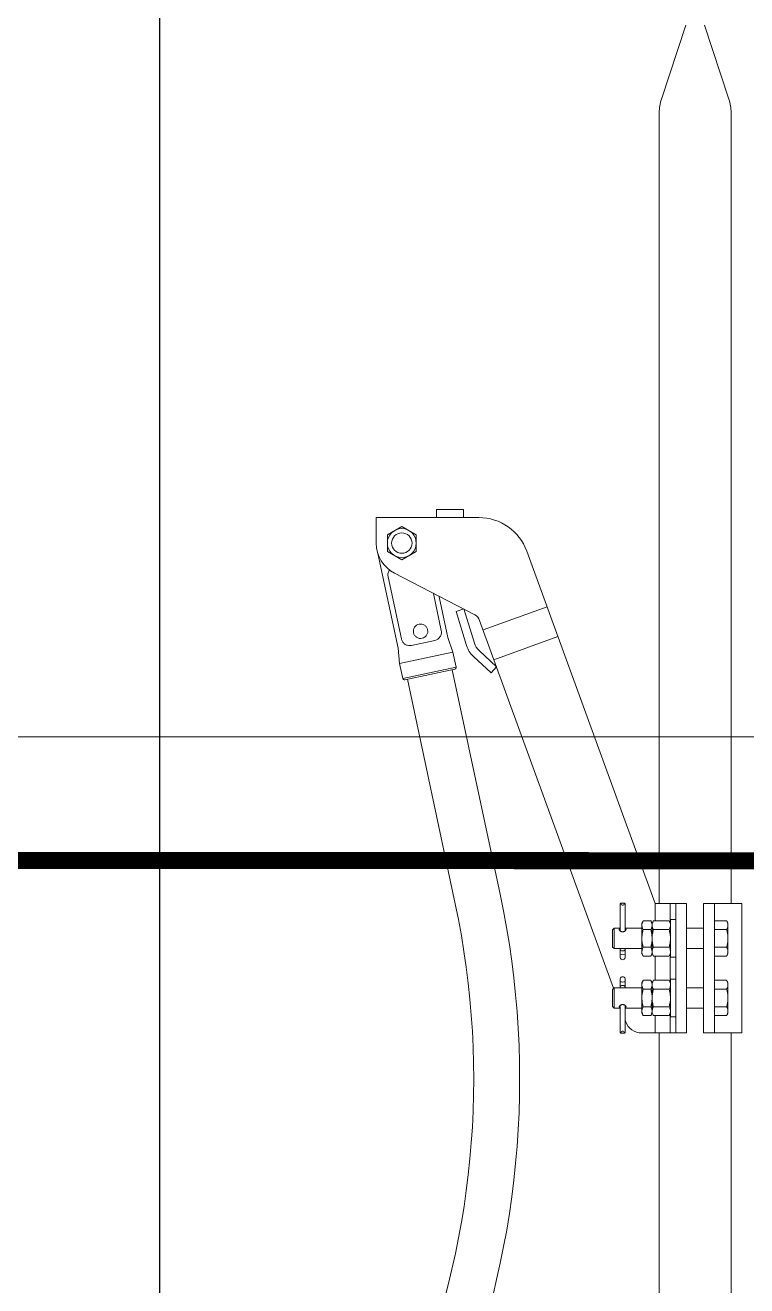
# Model space of a CAD drawing. Header units: millimetres. Extents: x -37020 to 35906, y -101 to 52234.
# Drawn here: x -219.37 to -218.946, y 326.89 to 327.632 of the extents above; entities that cross this region are included whole.
import ezdxf

# ---------------------------------------------------------------- set-up
doc = ezdxf.new("R2010")
doc.units = ezdxf.units.MM
doc.linetypes.add('DASHED2', pattern=[0.375, 0.25, -0.125])
doc.linetypes.add('TRAZO_Y_PUNTO2', pattern=[12.7, 6.35, -3.175, 0, -3.175])
for name, color, linetype in [('Catenaria', 2, 'Continuous'), ('ME-RIELES', 240, 'TRAZO_Y_PUNTO2'), ('unifilar VIAS Ppales', 5, 'DASHED2')]:
    doc.layers.add(name, color=color, linetype=linetype)

msp = doc.modelspace()

# ---------------------------------------------------------------- linework, layer by layer
at = {"color": 251, "linetype": 'Continuous', "lineweight": 15}
for p, q in [((-218.99593, 327.58821, -5.89261), (-218.98152, 327.63175, -5.89261)), ((-218.95625, 327.58821, -5.89261), (-218.97066, 327.63175, -5.89261)), ((-218.9972, 327.11527, -5.89261), (-218.9972, 327.58036, -5.89261)), ((-218.95499, 327.11527, -5.89261), (-218.95499, 327.58036, -5.89261)), ((-219.11227, 327.34693, -5.89261), (-219.12827, 327.34693, -5.89261)), ((-219.12827, 327.34217, -5.89261), (-219.12827, 327.34693, -5.89261)), ((-219.11227, 327.34217, -5.89261), (-219.11227, 327.34693, -5.89261)), ((-219.16362, 327.32718, -5.89261), (-219.16362, 327.34217, -5.89261)), ((-219.10329, 327.34217, -5.89261), (-219.16362, 327.34217, -5.89261)), ((-219.14862, 327.33698, -5.89261), (-219.15712, 327.33208, -5.89261)), ((-219.14012, 327.33208, -5.89261), (-219.14862, 327.33698, -5.89261)), ((-219.15712, 327.33208, -5.89261), (-219.15712, 327.32226, -5.89261)), ((-219.14012, 327.32226, -5.89261), (-219.14012, 327.33208, -5.89261)), ((-219.16267, 327.32099, -5.89261), (-219.15079, 327.26536, -5.89261)), ((-219.15712, 327.32226, -5.89261), (-219.14862, 327.31735, -5.89261)), ((-219.14862, 327.31735, -5.89261), (-219.14012, 327.32226, -5.89261)), ((-219.07509, 327.32242, -5.89261), (-218.9997, 327.1153, -5.89261)), ((-219.15668, 327.30731, -5.89261), (-219.14889, 327.27082, -5.89261)), ((-219.15283, 327.30942, -5.89261), (-219.10571, 327.28498, -5.89261)), ((-219.12542, 327.27583, -5.89261), (-219.13005, 327.29754, -5.89261)), ((-219.12659, 327.29566, -5.89261), (-219.12146, 327.27162, -5.89261)), ((-219.11218, 327.28843, -5.89261), (-219.11673, 327.28703, -5.89261)), ((-219.11673, 327.28703, -5.89261), (-219.11053, 327.26698, -5.89261)), ((-219.10596, 327.26833, -5.89261), (-219.11218, 327.28843, -5.89261)), ((-219.06321, 327.28979, -5.89261), (-219.1008, 327.27611, -5.89261)), ((-219.10284, 327.28171, -5.89261), (-219.02409, 327.06536, -5.89261)), ((-219.12928, 327.26995, -5.89261), (-219.14297, 327.26703, -5.89261)), ((-219.12856, 327.2701, -5.89261), (-219.12928, 327.26995, -5.89261)), ((-219.1186, 327.26303, -5.89261), (-219.12146, 327.27162, -5.89261)), ((-219.12146, 327.27162, -5.89261), (-219.12146, 327.27162, -5.89261)), ((-219.05683, 327.27226, -5.89261), (-219.09442, 327.25858, -5.89261)), ((-219.15079, 327.26536, -5.89261), (-219.14989, 327.25635, -5.89261)), ((-219.15079, 327.26536, -5.89261), (-219.15079, 327.26536, -5.89261)), ((-219.1499, 327.25635, -5.89261), (-219.1186, 327.26303, -5.89261)), ((-219.14297, 327.26703, -5.89261), (-219.14369, 327.26688, -5.89261)), ((-219.11672, 327.25423, -5.89261), (-219.1186, 327.26303, -5.89261)), ((-219.1032, 327.26395, -5.89261), (-219.0929, 327.2544, -5.89261)), ((-219.1499, 327.25635, -5.89261), (-219.14802, 327.24755, -5.89261)), ((-219.11672, 327.25423, -5.89261), (-219.14802, 327.24755, -5.89261)), ((-219.10639, 327.26041, -5.89261), (-219.09613, 327.25091, -5.89261)), ((-219.09613, 327.25091, -5.89261), (-219.0929, 327.2544, -5.89261)), ((-219.14683, 327.24678, -5.89261), (-219.11749, 327.25304, -5.89261)), ((-219.14536, 327.24709, -5.89261), (-219.11719, 327.11506, -5.89261)), ((-219.09078, 327.1207, -5.89261), (-219.11896, 327.25273, -5.89261)), ((-219.02017, 327.09902, -5.89261), (-219.02017, 327.11504, -5.89261)), ((-219.02017, 327.09903, -5.89261), (-219.02017, 327.11501, -5.89261)), ((-219.01991, 327.11535, -5.89261), (-219.01758, 327.11535, -5.89261)), ((-219.01732, 327.09902, -5.89261), (-219.01732, 327.11504, -5.89261)), ((-219.01731, 327.11501, -5.89261), (-219.01731, 327.09902, -5.89261)), ((-218.9997, 327.10506, -5.89261), (-218.9997, 327.1153, -5.89261)), ((-218.9997, 327.11527, -5.89261), (-218.99071, 327.11527, -5.89261)), ((-218.99071, 327.11527, -5.89261), (-218.98744, 327.11527, -5.89261)), ((-218.99071, 327.10567, -5.89261), (-218.99071, 327.11527, -5.89261)), ((-218.98109, 327.11527, -5.89261), (-218.98744, 327.11527, -5.89261)), ((-218.98744, 327.11527, -5.89261), (-218.98744, 327.11027, -5.89261)), ((-218.98109, 327.11027, -5.89261), (-218.98109, 327.11527, -5.89261)), ((-218.96474, 327.11527, -5.89261), (-218.97109, 327.11527, -5.89261)), ((-218.97109, 327.11527, -5.89261), (-218.97109, 327.11027, -5.89261)), ((-218.96474, 327.11027, -5.89261), (-218.96474, 327.11527, -5.89261)), ((-218.96474, 327.11527, -5.89261), (-218.96147, 327.11527, -5.89261)), ((-218.96147, 327.11527, -5.89261), (-218.94864, 327.11527, -5.89261)), ((-218.94864, 327.03907, -5.89261), (-218.94864, 327.11527, -5.89261)), ((-218.99062, 327.08363, -5.89261), (-218.99062, 327.10571, -5.89261)), ((-218.99062, 327.10571, -5.89261), (-218.98744, 327.10571, -5.89261)), ((-218.98744, 327.11027, -5.89261), (-218.98744, 327.04407, -5.89261)), ((-218.98109, 327.11027, -5.89261), (-218.98109, 327.04407, -5.89261)), ((-218.97109, 327.11027, -5.89261), (-218.97109, 327.04407, -5.89261)), ((-218.96474, 327.11027, -5.89261), (-218.96474, 327.04407, -5.89261)), ((-219.02474, 327.09971, -5.89261), (-219.02378, 327.10067, -5.89261)), ((-219.02474, 327.08963, -5.89261), (-219.02474, 327.09971, -5.89261)), ((-219.02378, 327.08867, -5.89261), (-219.02378, 327.10067, -5.89261)), ((-219.02378, 327.10067, -5.89261), (-219.02017, 327.10067, -5.89261)), ((-219.01731, 327.10067, -5.89261), (-219.00742, 327.10067, -5.89261)), ((-219.00742, 327.10367, -5.89261), (-219.00661, 327.10506, -5.89261)), ((-219.00742, 327.10246, -5.89261), (-219.00742, 327.10367, -5.89261)), ((-219.00742, 327.10246, -5.89261), (-219.00742, 327.09467, -5.89261)), ((-219.00222, 327.10506, -5.89261), (-219.00661, 327.10506, -5.89261)), ((-219.00222, 327.09987, -5.89261), (-219.00661, 327.09987, -5.89261)), ((-219.00222, 327.10506, -5.89261), (-219.00142, 327.10367, -5.89261)), ((-219.00142, 327.10367, -5.89261), (-219.00061, 327.10506, -5.89261)), ((-219.00142, 327.10367, -5.89261), (-219.00142, 327.10246, -5.89261)), ((-219.00142, 327.10246, -5.89261), (-219.00142, 327.09467, -5.89261)), ((-219.00061, 327.10506, -5.89261), (-218.99142, 327.10506, -5.89261)), ((-219.00061, 327.09987, -5.89261), (-218.99142, 327.09987, -5.89261)), ((-218.99142, 327.10506, -5.89261), (-218.99062, 327.10367, -5.89261)), ((-218.98109, 327.10067, -5.89261), (-218.97109, 327.10067, -5.89261)), ((-218.96474, 327.10506, -5.89261), (-218.9576, 327.10506, -5.89261)), ((-218.96474, 327.09987, -5.89261), (-218.9576, 327.09987, -5.89261)), ((-218.9576, 327.10506, -5.89261), (-218.95679, 327.10367, -5.89261)), ((-218.95679, 327.10367, -5.89261), (-218.95679, 327.10246, -5.89261)), ((-218.95679, 327.10246, -5.89261), (-218.95679, 327.09467, -5.89261)), ((-219.00742, 327.08688, -5.89261), (-219.00742, 327.09467, -5.89261)), ((-219.00142, 327.09467, -5.89261), (-219.00142, 327.08688, -5.89261)), ((-218.95679, 327.09467, -5.89261), (-218.95679, 327.08688, -5.89261)), ((-219.02378, 327.08867, -5.89261), (-219.02474, 327.08963, -5.89261)), ((-219.00742, 327.08867, -5.89261), (-219.02378, 327.08867, -5.89261)), ((-219.02017, 327.08793, -5.89261), (-219.02017, 327.08867, -5.89261)), ((-219.02017, 327.08795, -5.89261), (-219.02017, 327.08867, -5.89261)), ((-219.02017, 327.08795, -5.89261), (-219.02017, 327.08793, -5.89261)), ((-219.02017, 327.08512, -5.89261), (-219.02017, 327.08795, -5.89261)), ((-219.02017, 327.08793, -5.89261), (-219.02008, 327.08778, -5.89261)), ((-219.02017, 327.08513, -5.89261), (-219.02017, 327.08793, -5.89261)), ((-219.02017, 327.08512, -5.89261), (-219.02017, 327.08513, -5.89261)), ((-219.02017, 327.08333, -5.89261), (-219.02017, 327.08513, -5.89261)), ((-219.02017, 327.08338, -5.89261), (-219.02017, 327.08512, -5.89261)), ((-219.02008, 327.08778, -5.89261), (-219.01993, 327.08765, -5.89261)), ((-219.01993, 327.08765, -5.89261), (-219.01972, 327.08753, -5.89261)), ((-219.01972, 327.08753, -5.89261), (-219.01948, 327.08744, -5.89261)), ((-219.01948, 327.08744, -5.89261), (-219.0192, 327.08738, -5.89261)), ((-219.0192, 327.08738, -5.89261), (-219.0189, 327.08735, -5.89261)), ((-219.0189, 327.08735, -5.89261), (-219.01859, 327.08735, -5.89261)), ((-219.01859, 327.08735, -5.89261), (-219.01829, 327.08738, -5.89261)), ((-219.01829, 327.08738, -5.89261), (-219.01801, 327.08744, -5.89261)), ((-219.01801, 327.08744, -5.89261), (-219.01776, 327.08753, -5.89261)), ((-219.01776, 327.08753, -5.89261), (-219.01756, 327.08765, -5.89261)), ((-219.01756, 327.08765, -5.89261), (-219.01741, 327.08778, -5.89261)), ((-219.01741, 327.08778, -5.89261), (-219.01732, 327.08793, -5.89261)), ((-219.01732, 327.08793, -5.89261), (-219.01732, 327.08867, -5.89261)), ((-219.01732, 327.08793, -5.89261), (-219.01731, 327.08795, -5.89261)), ((-219.01732, 327.08513, -5.89261), (-219.01732, 327.08793, -5.89261)), ((-219.01732, 327.08513, -5.89261), (-219.01731, 327.08512, -5.89261)), ((-219.01732, 327.08333, -5.89261), (-219.01732, 327.08513, -5.89261)), ((-219.01731, 327.08867, -5.89261), (-219.01731, 327.08795, -5.89261)), ((-219.01731, 327.08795, -5.89261), (-219.01731, 327.08512, -5.89261)), ((-219.01731, 327.08512, -5.89261), (-219.01731, 327.08338, -5.89261)), ((-219.00742, 327.08567, -5.89261), (-219.00742, 327.08688, -5.89261)), ((-219.00661, 327.08428, -5.89261), (-219.00742, 327.08567, -5.89261)), ((-219.00222, 327.08947, -5.89261), (-219.00661, 327.08947, -5.89261)), ((-219.00222, 327.08428, -5.89261), (-219.00661, 327.08428, -5.89261)), ((-219.00142, 327.08567, -5.89261), (-219.00222, 327.08428, -5.89261)), ((-219.00142, 327.08688, -5.89261), (-219.00142, 327.08567, -5.89261)), ((-219.00061, 327.08428, -5.89261), (-219.00142, 327.08567, -5.89261)), ((-219.00061, 327.08947, -5.89261), (-218.99142, 327.08947, -5.89261)), ((-219.00061, 327.08428, -5.89261), (-218.99142, 327.08428, -5.89261)), ((-218.9997, 327.07006, -5.89261), (-218.9997, 327.08428, -5.89261)), ((-218.99062, 327.08567, -5.89261), (-218.99142, 327.08428, -5.89261)), ((-218.99071, 327.08367, -5.89261), (-218.99071, 327.07067, -5.89261)), ((-218.98744, 327.08363, -5.89261), (-218.99062, 327.08363, -5.89261)), ((-218.97109, 327.08867, -5.89261), (-218.98109, 327.08867, -5.89261)), ((-218.96474, 327.08947, -5.89261), (-218.9576, 327.08947, -5.89261)), ((-218.96474, 327.08428, -5.89261), (-218.9576, 327.08428, -5.89261)), ((-218.95679, 327.08567, -5.89261), (-218.9576, 327.08428, -5.89261)), ((-218.95679, 327.08688, -5.89261), (-218.95679, 327.08567, -5.89261)), ((-219.02017, 327.07101, -5.89261), (-219.02017, 327.06921, -5.89261)), ((-219.02017, 327.07096, -5.89261), (-219.02017, 327.06922, -5.89261)), ((-219.02017, 327.06922, -5.89261), (-219.02017, 327.06921, -5.89261)), ((-219.02017, 327.06922, -5.89261), (-219.02017, 327.06639, -5.89261)), ((-219.02017, 327.06921, -5.89261), (-219.02017, 327.06641, -5.89261)), ((-219.01732, 327.07101, -5.89261), (-219.01732, 327.06921, -5.89261)), ((-219.01732, 327.06921, -5.89261), (-219.01731, 327.06922, -5.89261)), ((-219.01732, 327.06921, -5.89261), (-219.01732, 327.06641, -5.89261)), ((-219.01731, 327.06922, -5.89261), (-219.01731, 327.07096, -5.89261)), ((-219.01731, 327.06639, -5.89261), (-219.01731, 327.06922, -5.89261)), ((-219.00661, 327.07006, -5.89261), (-219.00742, 327.06867, -5.89261)), ((-219.00742, 327.06867, -5.89261), (-219.00742, 327.06746, -5.89261)), ((-219.00222, 327.07006, -5.89261), (-219.00661, 327.07006, -5.89261)), ((-219.00142, 327.06867, -5.89261), (-219.00222, 327.07006, -5.89261)), ((-219.00061, 327.07006, -5.89261), (-219.00142, 327.06867, -5.89261)), ((-219.00142, 327.06746, -5.89261), (-219.00142, 327.06867, -5.89261)), ((-219.00061, 327.07006, -5.89261), (-218.99142, 327.07006, -5.89261)), ((-218.99062, 327.06867, -5.89261), (-218.99142, 327.07006, -5.89261)), ((-218.99062, 327.07071, -5.89261), (-218.99062, 327.04863, -5.89261)), ((-218.98744, 327.07071, -5.89261), (-218.99062, 327.07071, -5.89261)), ((-218.98744, 327.07071, -5.89261), (-218.98744, 327.04863, -5.89261)), ((-218.96474, 327.07006, -5.89261), (-218.9576, 327.07006, -5.89261)), ((-218.95679, 327.06867, -5.89261), (-218.9576, 327.07006, -5.89261)), ((-218.95679, 327.06746, -5.89261), (-218.95679, 327.06867, -5.89261)), ((-219.02378, 327.06567, -5.89261), (-219.02474, 327.06471, -5.89261)), ((-219.02474, 327.06471, -5.89261), (-219.02474, 327.05463, -5.89261)), ((-219.02378, 327.06567, -5.89261), (-219.02378, 327.05367, -5.89261)), ((-219.00742, 327.06567, -5.89261), (-219.02378, 327.06567, -5.89261)), ((-219.02017, 327.06641, -5.89261), (-219.02008, 327.06656, -5.89261)), ((-219.02017, 327.06639, -5.89261), (-219.02017, 327.06641, -5.89261)), ((-219.02017, 327.06641, -5.89261), (-219.02017, 327.06567, -5.89261)), ((-219.02017, 327.06639, -5.89261), (-219.02017, 327.06567, -5.89261)), ((-219.02008, 327.06656, -5.89261), (-219.01993, 327.06669, -5.89261)), ((-219.01993, 327.06669, -5.89261), (-219.01972, 327.0668, -5.89261)), ((-219.01972, 327.0668, -5.89261), (-219.01948, 327.0669, -5.89261)), ((-219.01948, 327.0669, -5.89261), (-219.0192, 327.06696, -5.89261)), ((-219.0192, 327.06696, -5.89261), (-219.0189, 327.06699, -5.89261)), ((-219.0189, 327.06699, -5.89261), (-219.01859, 327.06699, -5.89261)), ((-219.01859, 327.06699, -5.89261), (-219.01829, 327.06696, -5.89261)), ((-219.01829, 327.06696, -5.89261), (-219.01801, 327.0669, -5.89261)), ((-219.01801, 327.0669, -5.89261), (-219.01776, 327.0668, -5.89261)), ((-219.01776, 327.0668, -5.89261), (-219.01756, 327.06669, -5.89261)), ((-219.01756, 327.06669, -5.89261), (-219.01741, 327.06656, -5.89261)), ((-219.01741, 327.06656, -5.89261), (-219.01732, 327.06641, -5.89261)), ((-219.01732, 327.06641, -5.89261), (-219.01731, 327.06639, -5.89261)), ((-219.01732, 327.06641, -5.89261), (-219.01732, 327.06567, -5.89261)), ((-219.01731, 327.06567, -5.89261), (-219.01731, 327.06639, -5.89261)), ((-219.00742, 327.06746, -5.89261), (-219.00742, 327.05967, -5.89261)), ((-219.00222, 327.06487, -5.89261), (-219.00661, 327.06487, -5.89261)), ((-219.00142, 327.05967, -5.89261), (-219.00142, 327.06746, -5.89261)), ((-219.00061, 327.06487, -5.89261), (-218.99142, 327.06487, -5.89261)), ((-218.97109, 327.06567, -5.89261), (-218.98109, 327.06567, -5.89261)), ((-218.96474, 327.06487, -5.89261), (-218.9576, 327.06487, -5.89261)), ((-218.95679, 327.05967, -5.89261), (-218.95679, 327.06746, -5.89261)), ((-219.02474, 327.05463, -5.89261), (-219.02378, 327.05367, -5.89261)), ((-219.02378, 327.05367, -5.89261), (-219.02017, 327.05367, -5.89261)), ((-219.02017, 327.05532, -5.89261), (-219.02017, 327.0393, -5.89261)), ((-219.02017, 327.05531, -5.89261), (-219.02017, 327.03933, -5.89261)), ((-219.01732, 327.05532, -5.89261), (-219.01732, 327.0393, -5.89261)), ((-219.01731, 327.03933, -5.89261), (-219.01731, 327.05532, -5.89261)), ((-219.01731, 327.05367, -5.89261), (-219.00742, 327.05367, -5.89261)), ((-219.00742, 327.05188, -5.89261), (-219.00742, 327.05967, -5.89261)), ((-219.00222, 327.05447, -5.89261), (-219.00661, 327.05447, -5.89261)), ((-219.00142, 327.05188, -5.89261), (-219.00142, 327.05967, -5.89261)), ((-219.00061, 327.05447, -5.89261), (-218.99142, 327.05447, -5.89261)), ((-218.98109, 327.05367, -5.89261), (-218.97109, 327.05367, -5.89261)), ((-218.96474, 327.05447, -5.89261), (-218.9576, 327.05447, -5.89261)), ((-218.95679, 327.05188, -5.89261), (-218.95679, 327.05967, -5.89261)), ((-219.01731, 327.04673, -5.89261), (-219.01692, 327.04565, -5.89261)), ((-219.00742, 327.05188, -5.89261), (-219.00742, 327.05067, -5.89261)), ((-219.00742, 327.05067, -5.89261), (-219.00661, 327.04928, -5.89261)), ((-219.00222, 327.04928, -5.89261), (-219.00661, 327.04928, -5.89261)), ((-219.00222, 327.04928, -5.89261), (-219.00142, 327.05067, -5.89261)), ((-219.00142, 327.05067, -5.89261), (-219.00142, 327.05188, -5.89261)), ((-219.00142, 327.05067, -5.89261), (-219.00061, 327.04928, -5.89261)), ((-219.00061, 327.04928, -5.89261), (-218.99142, 327.04928, -5.89261)), ((-218.9997, 327.03907, -5.89261), (-218.9997, 327.04928, -5.89261)), ((-218.99142, 327.04928, -5.89261), (-218.99062, 327.05067, -5.89261)), ((-218.99071, 327.04867, -5.89261), (-218.99071, 327.03907, -5.89261)), ((-218.99062, 327.04863, -5.89261), (-218.98744, 327.04863, -5.89261)), ((-218.96474, 327.04928, -5.89261), (-218.9576, 327.04928, -5.89261)), ((-218.9576, 327.04928, -5.89261), (-218.95679, 327.05067, -5.89261)), ((-218.95679, 327.05067, -5.89261), (-218.95679, 327.05188, -5.89261)), ((-219.01991, 327.03899, -5.89261), (-219.01758, 327.03899, -5.89261)), ((-219.00752, 327.03907, -5.89261), (-218.9997, 327.03907, -5.89261)), ((-218.9997, 327.03907, -5.89261), (-218.99071, 327.03907, -5.89261)), ((-218.9972, 326.44275, -5.89261), (-218.9972, 327.03907, -5.89261)), ((-218.99071, 327.03907, -5.89261), (-218.98744, 327.03907, -5.89261)), ((-218.98744, 327.03907, -5.89261), (-218.98744, 327.04407, -5.89261)), ((-218.98109, 327.03907, -5.89261), (-218.98744, 327.03907, -5.89261)), ((-218.98109, 327.04407, -5.89261), (-218.98109, 327.03907, -5.89261)), ((-218.97109, 327.03907, -5.89261), (-218.97109, 327.04407, -5.89261)), ((-218.96474, 327.03907, -5.89261), (-218.97109, 327.03907, -5.89261)), ((-218.96474, 327.04407, -5.89261), (-218.96474, 327.03907, -5.89261)), ((-218.96474, 327.03907, -5.89261), (-218.96147, 327.03907, -5.89261)), ((-218.96147, 327.03907, -5.89261), (-218.94864, 327.03907, -5.89261)), ((-218.95499, 326.44275, -5.89261), (-218.95499, 327.03907, -5.89261))]:
    msp.add_line(p, q, dxfattribs=at)
for radius in [0.0085, 0.006]:
    msp.add_circle((-219.14862, 327.32717, -5.89261), radius, dxfattribs=at)
for centre, radius, start, end in [((-218.9722, 327.58036, -5.89261), 0.025, 161.69015, 180), ((-218.97999, 327.58036, -5.89261), 0.025, 0, 18.30985), ((-219.10328, 327.31217, -5.89261), 0.03, 20, 90), ((-219.14362, 327.32718, -5.89261), 0.02, 180, 242.58188), ((-219.10848, 327.27965, -5.89261), 0.006, 20.00013, 62.58188), ((-219.0962, 327.27142, -5.89261), 0.015, 197.19108, 226.94544), ((-219.09641, 327.27128, -5.89261), 0.01, 197.19108, 227.19108), ((-219.1177, 327.25402, -5.89261), 0.001, 282.0463, 12.0463), ((-219.0962, 327.27142, -5.89261), 0.015, 226.94544, 227.19108), ((-219.14704, 327.24776, -5.89261), 0.001, 192.0463, 282.0463), ((-219.60029, 327.01197, -5.89261), 0.52098, 337.0463, 12.0463), ((-219.60029, 327.01197, -5.89261), 0.49398, 337.0463, 12.0463), ((-219.01874, 327.08031, -5.89261), 0.00502, 73.53574, 106.46426), ((-219.01994, 327.08338, -5.89261), 0.00023, 180, 190.96235), ((-219.01874, 327.08361, -5.89261), 0.00145, 190.96235, 349.03765), ((-219.01754, 327.08338, -5.89261), 0.00023, 349.03765, 0), ((-219.01874, 327.07073, -5.89261), 0.00145, 10.96235, 169.03765), ((-219.01994, 327.07096, -5.89261), 0.00023, 169.03765, 180), ((-219.01874, 327.07403, -5.89261), 0.00502, 253.53574, 286.46426), ((-219.01754, 327.07096, -5.89261), 0.00023, 0, 10.96235), ((-219.00752, 327.04907, -5.89261), 0.01, 200.00013, 270)]:
    msp.add_arc(centre, radius, start, end, dxfattribs=at)
at = {"color": 251, "linetype": 'Continuous', "lineweight": 15, "extrusion": (0, 0, -1)}
for centre, major_axis, ratio, start_param, end_param in [((-219.01874, 327.11489, -5.89261), (0.00145, 0), 0.534873, 3.332922, 3.77896), ((-219.01994, 327.11501, -5.89261), (0.00023, 0), 0.534873, 3.141593, 3.332922), ((-219.01874, 327.11707, -5.89261), (0, 0.00289), 0.501149, 2.208164, 4.075021), ((-219.01874, 327.11489, -5.89261), (0.00145, 0), 0.534873, -0.637368, -0.191329), ((-219.01754, 327.11501, -5.89261), (0.00023, 0), 0.534873, -0.191329, 0)]:
    msp.add_ellipse(centre, major_axis=major_axis, ratio=ratio, start_param=start_param, end_param=end_param, dxfattribs=at)
at = {"color": 251, "linetype": 'Continuous', "lineweight": 15}
for centre, major_axis, ratio, start_param, end_param in [((-219.01994, 327.03933, -5.89261), (0.00023, 0), 0.534873, 3.141593, 3.332922), ((-219.01874, 327.03945, -5.89261), (0.00145, 0), 0.534873, 3.332922, 3.77896), ((-219.01874, 327.03727, -5.89261), (0, -0.00289), 0.501149, 2.208164, 4.075021), ((-219.01874, 327.03945, -5.89261), (0.00145, 0), 0.534873, -0.637368, -0.191329), ((-219.01754, 327.03933, -5.89261), (0.00023, 0), 0.534873, -0.191329, 0)]:
    msp.add_ellipse(centre, major_axis=major_axis, ratio=ratio, start_param=start_param, end_param=end_param, dxfattribs=at)
for points, knots in [([(-219.15583, 327.31131, -5.89261), (-219.15589, 327.31123, -5.89261), (-219.15616, 327.31088, -5.89261), (-219.1565, 327.31017, -5.89261), (-219.15687, 327.3089, -5.89261), (-219.15677, 327.30794, -5.89261), (-219.1567, 327.30731, -5.89261)], [0.1127305, 0.1127305, 0.1127305, 0.1127305, 0.1767917, 0.3935293, 0.6057593, 1, 1, 1, 1]), ([(-219.13847, 327.27949, -5.89261), (-219.139, 327.27931, -5.89261), (-219.14006, 327.27896, -5.89261), (-219.14124, 327.2777, -5.89261), (-219.14187, 327.27613, -5.89261), (-219.14185, 327.27442, -5.89261), (-219.14118, 327.27286, -5.89261), (-219.13996, 327.27168, -5.89261), (-219.13837, 327.27102, -5.89261), (-219.13726, 327.27112, -5.89261), (-219.1367, 327.27118, -5.89261)], [0, 0, 0, 0, 0.125, 0.249999, 0.375001, 0.500001, 0.625002, 0.750001, 0.874997, 1, 1, 1, 1]), ([(-219.1367, 327.27118, -5.89261), (-219.13617, 327.27136, -5.89261), (-219.13511, 327.27171, -5.89261), (-219.13393, 327.27297, -5.89261), (-219.1333, 327.27454, -5.89261), (-219.13332, 327.27624, -5.89261), (-219.13399, 327.27781, -5.89261), (-219.13521, 327.27899, -5.89261), (-219.1368, 327.27965, -5.89261), (-219.13792, 327.27954, -5.89261), (-219.13847, 327.27949, -5.89261)], [0, 0, 0, 0, 0.125001, 0.25, 0.375, 0.500001, 0.625, 0.750001, 0.875002, 1, 1, 1, 1]), ([(-219.14889, 327.27082, -5.89261), (-219.14872, 327.27027, -5.89261), (-219.14835, 327.26914, -5.89261), (-219.14709, 327.2678, -5.89261), (-219.14546, 327.26694, -5.89261), (-219.14426, 327.2669, -5.89261), (-219.14369, 327.26688, -5.89261)], [0, 0, 0, 0, 0.241907, 0.499997, 0.758092, 1, 1, 1, 1]), ([(-219.12856, 327.2701, -5.89261), (-219.12805, 327.27036, -5.89261), (-219.12698, 327.27089, -5.89261), (-219.12584, 327.27234, -5.89261), (-219.12523, 327.27407, -5.89261), (-219.12536, 327.27526, -5.89261), (-219.12542, 327.27583, -5.89261)], [0, 0, 0, 0, 0.241903, 0.5, 0.758093, 1, 1, 1, 1]), ([(-219.02017, 327.10042, -5.89261), (-219.02018, 327.10042, -5.89261), (-219.02027, 327.1004, -5.89261), (-219.02041, 327.10033, -5.89261), (-219.02058, 327.10023, -5.89261), (-219.02069, 327.1001, -5.89261), (-219.02075, 327.09995, -5.89261), (-219.02074, 327.09978, -5.89261), (-219.02069, 327.0996, -5.89261), (-219.02058, 327.09942, -5.89261), (-219.02043, 327.09924, -5.89261), (-219.02023, 327.09906, -5.89261), (-219.01999, 327.0989, -5.89261), (-219.01971, 327.09876, -5.89261), (-219.0194, 327.09865, -5.89261), (-219.01907, 327.09858, -5.89261), (-219.01873, 327.09856, -5.89261), (-219.01841, 327.09858, -5.89261), (-219.01809, 327.09865, -5.89261), (-219.0178, 327.09875, -5.89261), (-219.01753, 327.09888, -5.89261), (-219.01728, 327.09904, -5.89261), (-219.01707, 327.09922, -5.89261), (-219.01691, 327.09941, -5.89261), (-219.01679, 327.09961, -5.89261), (-219.01674, 327.09979, -5.89261), (-219.01674, 327.09995, -5.89261), (-219.0168, 327.1001, -5.89261), (-219.0169, 327.10022, -5.89261), (-219.01705, 327.10032, -5.89261), (-219.01719, 327.10039, -5.89261), (-219.01729, 327.10041, -5.89261), (-219.01731, 327.10042, -5.89261)], [0, 0, 0, 0, 0.003682, 0.039936, 0.076077, 0.113337, 0.148204, 0.184166, 0.217713, 0.25221, 0.286234, 0.321161, 0.356766, 0.393373, 0.429418, 0.466605, 0.501023, 0.536512, 0.56981, 0.604018, 0.638396, 0.673681, 0.709667, 0.746706, 0.782399, 0.81923, 0.85327, 0.888331, 0.92188, 0.956338, 0.991139, 1, 1, 1, 1]), ([(-219.00661, 327.10506, -5.89261), (-219.00667, 327.10495, -5.89261), (-219.0068, 327.10474, -5.89261), (-219.00706, 327.1042, -5.89261), (-219.00727, 327.10361, -5.89261), (-219.0074, 327.10296, -5.89261), (-219.00741, 327.10263, -5.89261), (-219.00742, 327.10246, -5.89261)], [0, 0, 0, 0, 0.12856, 0.257217, 0.62628, 0.813145, 1, 1, 1, 1]), ([(-219.00742, 327.10246, -5.89261), (-219.0074, 327.10223, -5.89261), (-219.00737, 327.10167, -5.89261), (-219.00711, 327.1008, -5.89261), (-219.00678, 327.10018, -5.89261), (-219.00661, 327.09987, -5.89261)], [0, 0, 0, 0, 0.268407, 0.632373, 1, 1, 1, 1]), ([(-219.00742, 327.09467, -5.89261), (-219.00742, 327.09479, -5.89261), (-219.00741, 327.09532, -5.89261), (-219.00735, 327.09625, -5.89261), (-219.00719, 327.09746, -5.89261), (-219.00694, 327.09867, -5.89261), (-219.00672, 327.09947, -5.89261), (-219.00661, 327.09987, -5.89261)], [0, 0, 0, 0, 0.0700556, 0.2998126, 0.5308313, 0.7650256, 1, 1, 1, 1]), ([(-219.00222, 327.10506, -5.89261), (-219.0021, 327.10484, -5.89261), (-219.00181, 327.10431, -5.89261), (-219.00156, 327.10361, -5.89261), (-219.00144, 327.10296, -5.89261), (-219.00142, 327.10263, -5.89261), (-219.00142, 327.10246, -5.89261)], [0, 0, 0, 0, 0.257198, 0.62627, 0.81314, 1, 1, 1, 1]), ([(-219.00142, 327.10246, -5.89261), (-219.00143, 327.10223, -5.89261), (-219.00146, 327.10167, -5.89261), (-219.00172, 327.1008, -5.89261), (-219.00205, 327.10018, -5.89261), (-219.00222, 327.09987, -5.89261)], [0, 0, 0, 0, 0.268407, 0.632373, 1, 1, 1, 1]), ([(-219.00142, 327.09467, -5.89261), (-219.00142, 327.09479, -5.89261), (-219.00142, 327.09532, -5.89261), (-219.00148, 327.09625, -5.89261), (-219.00165, 327.09746, -5.89261), (-219.00189, 327.09867, -5.89261), (-219.00211, 327.09947, -5.89261), (-219.00222, 327.09987, -5.89261)], [0, 0, 0, 0, 0.0700556, 0.2998126, 0.5308313, 0.7650256, 1, 1, 1, 1]), ([(-219.00061, 327.10506, -5.89261), (-219.00073, 327.10485, -5.89261), (-219.00096, 327.10443, -5.89261), (-219.00121, 327.10379, -5.89261), (-219.00138, 327.10313, -5.89261), (-219.00141, 327.10269, -5.89261), (-219.00142, 327.10246, -5.89261)], [0, 0, 0, 0, 0.247269, 0.495363, 0.746874, 1, 1, 1, 1]), ([(-219.00142, 327.10246, -5.89261), (-219.00142, 327.1024, -5.89261), (-219.00141, 327.10214, -5.89261), (-219.00135, 327.10167, -5.89261), (-219.00119, 327.10107, -5.89261), (-219.00094, 327.10046, -5.89261), (-219.00072, 327.10006, -5.89261), (-219.00061, 327.09987, -5.89261)], [0, 0, 0, 0, 0.070056, 0.299813, 0.530831, 0.765026, 1, 1, 1, 1]), ([(-219.00061, 327.09987, -5.89261), (-219.00073, 327.09945, -5.89261), (-219.00096, 327.09861, -5.89261), (-219.00121, 327.09732, -5.89261), (-219.00138, 327.096, -5.89261), (-219.00141, 327.09511, -5.89261), (-219.00142, 327.09467, -5.89261)], [0, 0, 0, 0, 0.247269, 0.495363, 0.746874, 1, 1, 1, 1]), ([(-218.99142, 327.10506, -5.89261), (-218.99131, 327.10485, -5.89261), (-218.99108, 327.10443, -5.89261), (-218.99082, 327.10379, -5.89261), (-218.99065, 327.10313, -5.89261), (-218.99063, 327.10269, -5.89261), (-218.99062, 327.10246, -5.89261)], [0, 0, 0, 0, 0.247269, 0.495363, 0.746874, 1, 1, 1, 1]), ([(-218.99062, 327.10246, -5.89261), (-218.99062, 327.1024, -5.89261), (-218.99062, 327.10207, -5.89261), (-218.9907, 327.1016, -5.89261), (-218.99085, 327.10107, -5.89261), (-218.99106, 327.10053, -5.89261), (-218.99128, 327.10013, -5.89261), (-218.99142, 327.09987, -5.89261)], [0, 0, 0, 0, 0.070059, 0.376588, 0.530821, 0.683101, 1, 1, 1, 1]), ([(-218.99142, 327.09987, -5.89261), (-218.99131, 327.09945, -5.89261), (-218.99108, 327.09861, -5.89261), (-218.99082, 327.09732, -5.89261), (-218.99065, 327.096, -5.89261), (-218.99063, 327.09511, -5.89261), (-218.99062, 327.09467, -5.89261)], [0, 0, 0, 0, 0.247269, 0.495363, 0.746874, 1, 1, 1, 1]), ([(-218.95679, 327.10246, -5.89261), (-218.95679, 327.10253, -5.89261), (-218.9568, 327.10279, -5.89261), (-218.95686, 327.10326, -5.89261), (-218.95702, 327.10386, -5.89261), (-218.95727, 327.10447, -5.89261), (-218.95749, 327.10486, -5.89261), (-218.9576, 327.10506, -5.89261)], [0, 0, 0, 0, 0.070056, 0.300425, 0.53083, 0.765392, 1, 1, 1, 1]), ([(-218.9576, 327.09987, -5.89261), (-218.95748, 327.10008, -5.89261), (-218.95725, 327.1005, -5.89261), (-218.957, 327.10114, -5.89261), (-218.95683, 327.1018, -5.89261), (-218.9568, 327.10224, -5.89261), (-218.95679, 327.10246, -5.89261)], [0, 0, 0, 0, 0.2477112, 0.4953655, 0.7477053, 1, 1, 1, 1]), ([(-218.95679, 327.09467, -5.89261), (-218.9568, 327.09502, -5.89261), (-218.95681, 327.09572, -5.89261), (-218.95692, 327.09677, -5.89261), (-218.95709, 327.09782, -5.89261), (-218.95732, 327.09886, -5.89261), (-218.9575, 327.09953, -5.89261), (-218.9576, 327.09987, -5.89261)], [0, 0, 0, 0, 0.199457, 0.398929, 0.601454, 0.804007, 1, 1, 1, 1]), ([(-219.00661, 327.08947, -5.89261), (-219.00673, 327.08989, -5.89261), (-219.00696, 327.09073, -5.89261), (-219.00721, 327.09202, -5.89261), (-219.00738, 327.09334, -5.89261), (-219.00741, 327.09422, -5.89261), (-219.00742, 327.09467, -5.89261)], [0, 0, 0, 0, 0.247269, 0.495363, 0.746874, 1, 1, 1, 1]), ([(-219.00222, 327.08947, -5.89261), (-219.00211, 327.08989, -5.89261), (-219.00188, 327.09073, -5.89261), (-219.00162, 327.09202, -5.89261), (-219.00145, 327.09334, -5.89261), (-219.00143, 327.09423, -5.89261), (-219.00142, 327.09467, -5.89261)], [0, 0, 0, 0, 0.247711, 0.495365, 0.747705, 1, 1, 1, 1]), ([(-219.00142, 327.09467, -5.89261), (-219.00142, 327.09455, -5.89261), (-219.00141, 327.09402, -5.89261), (-219.00135, 327.09309, -5.89261), (-219.00119, 327.09188, -5.89261), (-219.00094, 327.09067, -5.89261), (-219.00072, 327.08987, -5.89261), (-219.00061, 327.08947, -5.89261)], [0, 0, 0, 0, 0.070056, 0.299813, 0.530831, 0.765026, 1, 1, 1, 1]), ([(-218.99062, 327.09467, -5.89261), (-218.99062, 327.09455, -5.89261), (-218.99062, 327.09402, -5.89261), (-218.99068, 327.09309, -5.89261), (-218.99085, 327.09188, -5.89261), (-218.99109, 327.09067, -5.89261), (-218.99131, 327.08987, -5.89261), (-218.99142, 327.08947, -5.89261)], [0, 0, 0, 0, 0.070056, 0.299813, 0.530831, 0.765026, 1, 1, 1, 1]), ([(-218.9576, 327.08947, -5.89261), (-218.95742, 327.09013, -5.89261), (-218.95716, 327.09113, -5.89261), (-218.95693, 327.09248, -5.89261), (-218.95682, 327.09355, -5.89261), (-218.9568, 327.09428, -5.89261), (-218.95679, 327.09467, -5.89261)], [0, 0, 0, 0, 0.387945, 0.583937, 0.779906, 1, 1, 1, 1]), ([(-219.00742, 327.08688, -5.89261), (-219.00742, 327.08694, -5.89261), (-219.00741, 327.0872, -5.89261), (-219.00735, 327.08767, -5.89261), (-219.00719, 327.08827, -5.89261), (-219.00694, 327.08888, -5.89261), (-219.00672, 327.08927, -5.89261), (-219.00661, 327.08947, -5.89261)], [0, 0, 0, 0, 0.070056, 0.299813, 0.530831, 0.765026, 1, 1, 1, 1]), ([(-219.00661, 327.08428, -5.89261), (-219.00673, 327.08449, -5.89261), (-219.00696, 327.08491, -5.89261), (-219.00721, 327.08555, -5.89261), (-219.00738, 327.08621, -5.89261), (-219.00741, 327.08665, -5.89261), (-219.00742, 327.08688, -5.89261)], [0, 0, 0, 0, 0.247269, 0.495363, 0.746874, 1, 1, 1, 1]), ([(-219.00142, 327.08688, -5.89261), (-219.00142, 327.08694, -5.89261), (-219.00142, 327.0872, -5.89261), (-219.00148, 327.08767, -5.89261), (-219.00165, 327.08827, -5.89261), (-219.00189, 327.08888, -5.89261), (-219.00211, 327.08927, -5.89261), (-219.00222, 327.08947, -5.89261)], [0, 0, 0, 0, 0.070056, 0.300425, 0.53083, 0.765392, 1, 1, 1, 1]), ([(-219.00222, 327.08428, -5.89261), (-219.00211, 327.08449, -5.89261), (-219.00188, 327.08491, -5.89261), (-219.00162, 327.08555, -5.89261), (-219.00145, 327.08621, -5.89261), (-219.00143, 327.08665, -5.89261), (-219.00142, 327.08688, -5.89261)], [0, 0, 0, 0, 0.247269, 0.495363, 0.746874, 1, 1, 1, 1]), ([(-219.00061, 327.08947, -5.89261), (-219.00073, 327.08926, -5.89261), (-219.00102, 327.08872, -5.89261), (-219.00127, 327.08802, -5.89261), (-219.0014, 327.08737, -5.89261), (-219.00141, 327.08704, -5.89261), (-219.00142, 327.08688, -5.89261)], [0, 0, 0, 0, 0.257198, 0.62627, 0.81314, 1, 1, 1, 1]), ([(-219.00142, 327.08688, -5.89261), (-219.0014, 327.08664, -5.89261), (-219.00137, 327.08608, -5.89261), (-219.00111, 327.08521, -5.89261), (-219.00078, 327.08459, -5.89261), (-219.00061, 327.08428, -5.89261)], [0, 0, 0, 0, 0.268407, 0.632373, 1, 1, 1, 1]), ([(-218.99142, 327.08947, -5.89261), (-218.9913, 327.08926, -5.89261), (-218.99101, 327.08872, -5.89261), (-218.99076, 327.08802, -5.89261), (-218.99064, 327.08737, -5.89261), (-218.99062, 327.08704, -5.89261), (-218.99062, 327.08688, -5.89261)], [0, 0, 0, 0, 0.257198, 0.62627, 0.81314, 1, 1, 1, 1]), ([(-218.99062, 327.08688, -5.89261), (-218.99063, 327.08664, -5.89261), (-218.99066, 327.08608, -5.89261), (-218.99092, 327.08521, -5.89261), (-218.99125, 327.08459, -5.89261), (-218.99142, 327.08428, -5.89261)], [0, 0, 0, 0, 0.268407, 0.632373, 1, 1, 1, 1]), ([(-218.95679, 327.08688, -5.89261), (-218.95679, 327.08694, -5.89261), (-218.9568, 327.0872, -5.89261), (-218.95686, 327.08767, -5.89261), (-218.95702, 327.08827, -5.89261), (-218.95727, 327.08888, -5.89261), (-218.95749, 327.08927, -5.89261), (-218.9576, 327.08947, -5.89261)], [0, 0, 0, 0, 0.070056, 0.300425, 0.53083, 0.765392, 1, 1, 1, 1]), ([(-218.9576, 327.08428, -5.89261), (-218.95748, 327.08449, -5.89261), (-218.95725, 327.08491, -5.89261), (-218.957, 327.08555, -5.89261), (-218.95683, 327.08621, -5.89261), (-218.9568, 327.08665, -5.89261), (-218.95679, 327.08688, -5.89261)], [0, 0, 0, 0, 0.247711, 0.495365, 0.747705, 1, 1, 1, 1]), ([(-219.00661, 327.07006, -5.89261), (-219.00673, 327.06985, -5.89261), (-219.00696, 327.06943, -5.89261), (-219.00721, 327.06879, -5.89261), (-219.00738, 327.06813, -5.89261), (-219.00741, 327.06769, -5.89261), (-219.00742, 327.06746, -5.89261)], [0, 0, 0, 0, 0.247269, 0.495363, 0.746874, 1, 1, 1, 1]), ([(-219.00222, 327.07006, -5.89261), (-219.00211, 327.06985, -5.89261), (-219.00188, 327.06943, -5.89261), (-219.00162, 327.06879, -5.89261), (-219.00145, 327.06813, -5.89261), (-219.00143, 327.06769, -5.89261), (-219.00142, 327.06746, -5.89261)], [0, 0, 0, 0, 0.247269, 0.495363, 0.746874, 1, 1, 1, 1]), ([(-219.00142, 327.06746, -5.89261), (-219.0014, 327.0677, -5.89261), (-219.00137, 327.06826, -5.89261), (-219.00111, 327.06913, -5.89261), (-219.00078, 327.06975, -5.89261), (-219.00061, 327.07006, -5.89261)], [0, 0, 0, 0, 0.268407, 0.632373, 1, 1, 1, 1]), ([(-218.99062, 327.06746, -5.89261), (-218.99063, 327.0677, -5.89261), (-218.99066, 327.06826, -5.89261), (-218.99092, 327.06913, -5.89261), (-218.99125, 327.06975, -5.89261), (-218.99142, 327.07006, -5.89261)], [0, 0, 0, 0, 0.268407, 0.632373, 1, 1, 1, 1]), ([(-218.9576, 327.07006, -5.89261), (-218.95748, 327.06985, -5.89261), (-218.95725, 327.06943, -5.89261), (-218.957, 327.06879, -5.89261), (-218.95683, 327.06813, -5.89261), (-218.9568, 327.06769, -5.89261), (-218.95679, 327.06746, -5.89261)], [0, 0, 0, 0, 0.247711, 0.495365, 0.747705, 1, 1, 1, 1]), ([(-219.00742, 327.06746, -5.89261), (-219.00742, 327.0674, -5.89261), (-219.00741, 327.06714, -5.89261), (-219.00735, 327.06667, -5.89261), (-219.00719, 327.06607, -5.89261), (-219.00694, 327.06546, -5.89261), (-219.00672, 327.06506, -5.89261), (-219.00661, 327.06487, -5.89261)], [0, 0, 0, 0, 0.070056, 0.299813, 0.530831, 0.765026, 1, 1, 1, 1]), ([(-219.00661, 327.06487, -5.89261), (-219.00673, 327.06445, -5.89261), (-219.00696, 327.06361, -5.89261), (-219.00721, 327.06232, -5.89261), (-219.00738, 327.061, -5.89261), (-219.00741, 327.06011, -5.89261), (-219.00742, 327.05967, -5.89261)], [0, 0, 0, 0, 0.247269, 0.495363, 0.746874, 1, 1, 1, 1]), ([(-219.00142, 327.06746, -5.89261), (-219.00142, 327.0674, -5.89261), (-219.00142, 327.06714, -5.89261), (-219.00148, 327.06667, -5.89261), (-219.00165, 327.06607, -5.89261), (-219.00189, 327.06546, -5.89261), (-219.00211, 327.06506, -5.89261), (-219.00222, 327.06487, -5.89261)], [0, 0, 0, 0, 0.070056, 0.300425, 0.53083, 0.765392, 1, 1, 1, 1]), ([(-219.00222, 327.06487, -5.89261), (-219.00211, 327.06445, -5.89261), (-219.00188, 327.06361, -5.89261), (-219.00162, 327.06231, -5.89261), (-219.00145, 327.061, -5.89261), (-219.00143, 327.06011, -5.89261), (-219.00142, 327.05967, -5.89261)], [0, 0, 0, 0, 0.247711, 0.495365, 0.747705, 1, 1, 1, 1]), ([(-219.00061, 327.06487, -5.89261), (-219.00073, 327.06508, -5.89261), (-219.00102, 327.06562, -5.89261), (-219.00127, 327.06632, -5.89261), (-219.0014, 327.06697, -5.89261), (-219.00141, 327.0673, -5.89261), (-219.00142, 327.06746, -5.89261)], [0, 0, 0, 0, 0.257198, 0.62627, 0.81314, 1, 1, 1, 1]), ([(-219.00142, 327.05967, -5.89261), (-219.00142, 327.05979, -5.89261), (-219.00141, 327.06032, -5.89261), (-219.00135, 327.06125, -5.89261), (-219.00119, 327.06246, -5.89261), (-219.00094, 327.06367, -5.89261), (-219.00072, 327.06447, -5.89261), (-219.00061, 327.06487, -5.89261)], [0, 0, 0, 0, 0.070056, 0.299813, 0.530831, 0.765026, 1, 1, 1, 1]), ([(-218.99142, 327.06487, -5.89261), (-218.9913, 327.06508, -5.89261), (-218.99101, 327.06562, -5.89261), (-218.99076, 327.06632, -5.89261), (-218.99064, 327.06697, -5.89261), (-218.99062, 327.0673, -5.89261), (-218.99062, 327.06746, -5.89261)], [0, 0, 0, 0, 0.257198, 0.62627, 0.81314, 1, 1, 1, 1]), ([(-218.99062, 327.05967, -5.89261), (-218.99062, 327.05979, -5.89261), (-218.99062, 327.06032, -5.89261), (-218.99068, 327.06125, -5.89261), (-218.99085, 327.06246, -5.89261), (-218.99109, 327.06367, -5.89261), (-218.99131, 327.06447, -5.89261), (-218.99142, 327.06487, -5.89261)], [0, 0, 0, 0, 0.070056, 0.299813, 0.530831, 0.765026, 1, 1, 1, 1]), ([(-218.95679, 327.06746, -5.89261), (-218.95679, 327.0674, -5.89261), (-218.9568, 327.06714, -5.89261), (-218.95686, 327.06667, -5.89261), (-218.95702, 327.06607, -5.89261), (-218.95727, 327.06546, -5.89261), (-218.95749, 327.06506, -5.89261), (-218.9576, 327.06487, -5.89261)], [0, 0, 0, 0, 0.070056, 0.300425, 0.53083, 0.765392, 1, 1, 1, 1]), ([(-218.9576, 327.06487, -5.89261), (-218.95742, 327.06421, -5.89261), (-218.95716, 327.06321, -5.89261), (-218.95693, 327.06186, -5.89261), (-218.95682, 327.06079, -5.89261), (-218.9568, 327.06006, -5.89261), (-218.95679, 327.05967, -5.89261)], [0, 0, 0, 0, 0.387945, 0.583937, 0.779906, 1, 1, 1, 1]), ([(-219.02017, 327.05392, -5.89261), (-219.02018, 327.05392, -5.89261), (-219.02027, 327.05394, -5.89261), (-219.02041, 327.05401, -5.89261), (-219.02058, 327.05411, -5.89261), (-219.02069, 327.05424, -5.89261), (-219.02075, 327.05439, -5.89261), (-219.02074, 327.05456, -5.89261), (-219.02069, 327.05474, -5.89261), (-219.02058, 327.05492, -5.89261), (-219.02043, 327.0551, -5.89261), (-219.02023, 327.05528, -5.89261), (-219.01999, 327.05544, -5.89261), (-219.01971, 327.05558, -5.89261), (-219.0194, 327.05569, -5.89261), (-219.01907, 327.05576, -5.89261), (-219.01873, 327.05578, -5.89261), (-219.01841, 327.05575, -5.89261), (-219.01809, 327.05569, -5.89261), (-219.0178, 327.05559, -5.89261), (-219.01753, 327.05546, -5.89261), (-219.01728, 327.0553, -5.89261), (-219.01707, 327.05512, -5.89261), (-219.01691, 327.05493, -5.89261), (-219.01679, 327.05473, -5.89261), (-219.01674, 327.05455, -5.89261), (-219.01674, 327.05439, -5.89261), (-219.0168, 327.05424, -5.89261), (-219.0169, 327.05412, -5.89261), (-219.01705, 327.05402, -5.89261), (-219.01719, 327.05395, -5.89261), (-219.01729, 327.05392, -5.89261), (-219.01731, 327.05392, -5.89261)], [0, 0, 0, 0, 0.003682, 0.039936, 0.076077, 0.113337, 0.148204, 0.184166, 0.217713, 0.25221, 0.286234, 0.321161, 0.356766, 0.393373, 0.429418, 0.466605, 0.501023, 0.536512, 0.56981, 0.604018, 0.638396, 0.673681, 0.709667, 0.746706, 0.782399, 0.81923, 0.85327, 0.888331, 0.92188, 0.956338, 0.991139, 1, 1, 1, 1]), ([(-219.00742, 327.05967, -5.89261), (-219.00742, 327.05955, -5.89261), (-219.00741, 327.05902, -5.89261), (-219.00735, 327.05809, -5.89261), (-219.00719, 327.05688, -5.89261), (-219.00694, 327.05567, -5.89261), (-219.00672, 327.05487, -5.89261), (-219.00661, 327.05447, -5.89261)], [0, 0, 0, 0, 0.0700556, 0.2998126, 0.5308313, 0.7650256, 1, 1, 1, 1]), ([(-219.00742, 327.05188, -5.89261), (-219.0074, 327.05211, -5.89261), (-219.00737, 327.05267, -5.89261), (-219.00711, 327.05354, -5.89261), (-219.00678, 327.05416, -5.89261), (-219.00661, 327.05447, -5.89261)], [0, 0, 0, 0, 0.268407, 0.632373, 1, 1, 1, 1]), ([(-219.00142, 327.05967, -5.89261), (-219.00142, 327.05955, -5.89261), (-219.00142, 327.05902, -5.89261), (-219.00148, 327.05809, -5.89261), (-219.00165, 327.05688, -5.89261), (-219.00189, 327.05567, -5.89261), (-219.00211, 327.05487, -5.89261), (-219.00222, 327.05447, -5.89261)], [0, 0, 0, 0, 0.0700556, 0.2998126, 0.5308313, 0.7650256, 1, 1, 1, 1]), ([(-219.00142, 327.05188, -5.89261), (-219.00143, 327.05211, -5.89261), (-219.00146, 327.05267, -5.89261), (-219.00172, 327.05354, -5.89261), (-219.00205, 327.05416, -5.89261), (-219.00222, 327.05447, -5.89261)], [0, 0, 0, 0, 0.268407, 0.632373, 1, 1, 1, 1]), ([(-219.00061, 327.05447, -5.89261), (-219.00073, 327.05489, -5.89261), (-219.00096, 327.05573, -5.89261), (-219.00121, 327.05702, -5.89261), (-219.00138, 327.05834, -5.89261), (-219.00141, 327.05922, -5.89261), (-219.00142, 327.05967, -5.89261)], [0, 0, 0, 0, 0.247269, 0.495363, 0.746874, 1, 1, 1, 1]), ([(-219.00142, 327.05188, -5.89261), (-219.00142, 327.05194, -5.89261), (-219.00141, 327.0522, -5.89261), (-219.00135, 327.05267, -5.89261), (-219.00119, 327.05327, -5.89261), (-219.00094, 327.05388, -5.89261), (-219.00072, 327.05427, -5.89261), (-219.00061, 327.05447, -5.89261)], [0, 0, 0, 0, 0.070056, 0.299813, 0.530831, 0.765026, 1, 1, 1, 1]), ([(-218.99142, 327.05447, -5.89261), (-218.99131, 327.05489, -5.89261), (-218.99108, 327.05573, -5.89261), (-218.99082, 327.05702, -5.89261), (-218.99065, 327.05834, -5.89261), (-218.99063, 327.05922, -5.89261), (-218.99062, 327.05967, -5.89261)], [0, 0, 0, 0, 0.247269, 0.495363, 0.746874, 1, 1, 1, 1]), ([(-218.99062, 327.05188, -5.89261), (-218.99062, 327.05194, -5.89261), (-218.99062, 327.05227, -5.89261), (-218.9907, 327.05273, -5.89261), (-218.99085, 327.05327, -5.89261), (-218.99106, 327.05381, -5.89261), (-218.99128, 327.0542, -5.89261), (-218.99142, 327.05447, -5.89261)], [0, 0, 0, 0, 0.070059, 0.376588, 0.530821, 0.683101, 1, 1, 1, 1]), ([(-218.95679, 327.05967, -5.89261), (-218.9568, 327.05932, -5.89261), (-218.95681, 327.05862, -5.89261), (-218.95692, 327.05756, -5.89261), (-218.95709, 327.05651, -5.89261), (-218.95732, 327.05548, -5.89261), (-218.9575, 327.05481, -5.89261), (-218.9576, 327.05447, -5.89261)], [0, 0, 0, 0, 0.199457, 0.398929, 0.601454, 0.804007, 1, 1, 1, 1]), ([(-218.9576, 327.05447, -5.89261), (-218.95748, 327.05426, -5.89261), (-218.95725, 327.05384, -5.89261), (-218.957, 327.0532, -5.89261), (-218.95683, 327.05254, -5.89261), (-218.9568, 327.0521, -5.89261), (-218.95679, 327.05188, -5.89261)], [0, 0, 0, 0, 0.2477112, 0.4953655, 0.7477053, 1, 1, 1, 1]), ([(-219.00661, 327.04928, -5.89261), (-219.00667, 327.04939, -5.89261), (-219.0068, 327.0496, -5.89261), (-219.00706, 327.05014, -5.89261), (-219.00727, 327.05073, -5.89261), (-219.0074, 327.05138, -5.89261), (-219.00741, 327.05171, -5.89261), (-219.00742, 327.05188, -5.89261)], [0, 0, 0, 0, 0.12856, 0.257217, 0.62628, 0.813145, 1, 1, 1, 1]), ([(-219.00222, 327.04928, -5.89261), (-219.0021, 327.0495, -5.89261), (-219.00181, 327.05003, -5.89261), (-219.00156, 327.05073, -5.89261), (-219.00144, 327.05138, -5.89261), (-219.00142, 327.05171, -5.89261), (-219.00142, 327.05188, -5.89261)], [0, 0, 0, 0, 0.257198, 0.62627, 0.81314, 1, 1, 1, 1]), ([(-219.00061, 327.04928, -5.89261), (-219.00073, 327.04949, -5.89261), (-219.00096, 327.04991, -5.89261), (-219.00121, 327.05055, -5.89261), (-219.00138, 327.05121, -5.89261), (-219.00141, 327.05165, -5.89261), (-219.00142, 327.05188, -5.89261)], [0, 0, 0, 0, 0.247269, 0.495363, 0.746874, 1, 1, 1, 1]), ([(-218.99142, 327.04928, -5.89261), (-218.99131, 327.04949, -5.89261), (-218.99108, 327.04991, -5.89261), (-218.99082, 327.05055, -5.89261), (-218.99065, 327.05121, -5.89261), (-218.99063, 327.05165, -5.89261), (-218.99062, 327.05188, -5.89261)], [0, 0, 0, 0, 0.247269, 0.495363, 0.746874, 1, 1, 1, 1]), ([(-218.95679, 327.05188, -5.89261), (-218.95679, 327.05181, -5.89261), (-218.9568, 327.05155, -5.89261), (-218.95686, 327.05108, -5.89261), (-218.95702, 327.05048, -5.89261), (-218.95727, 327.04987, -5.89261), (-218.95749, 327.04948, -5.89261), (-218.9576, 327.04928, -5.89261)], [0, 0, 0, 0, 0.070056, 0.300425, 0.53083, 0.765392, 1, 1, 1, 1])]:
    msp.add_open_spline(points, degree=3, knots=knots, dxfattribs=at)
at = {"layer": 'Catenaria', "color": 1, "linetype": 'Continuous', "ltscale": 7}
for p, q in [((-219.29098, 326.30528, -11.48), (-219.29098, 329.30528, -11.48)), ((-219.68821, 327.14331, -11.48), (-218.88053, 327.14331, -11.48))]:
    msp.add_line(p, q, dxfattribs=at)
at = {"layer": 'ME-RIELES', "color": 8, "ltscale": 0.1, "const_width": 0.01, "elevation": 0.22914}
msp.add_lwpolyline([(-342.36275, 327.1461), (58.43097, 327.1276)], dxfattribs=at)
at = {"layer": 'unifilar VIAS Ppales', "color": 251, "linetype": 'Continuous', "ltscale": 10}
for p, q in [((-200.86606, 327.21999), (-236.84034, 327.2066, -11.48)), ((-200.86604, 327.15014), (-236.84032, 327.13675, -11.48))]:
    msp.add_line(p, q, dxfattribs=at)

doc.saveas('drawing.dxf')
